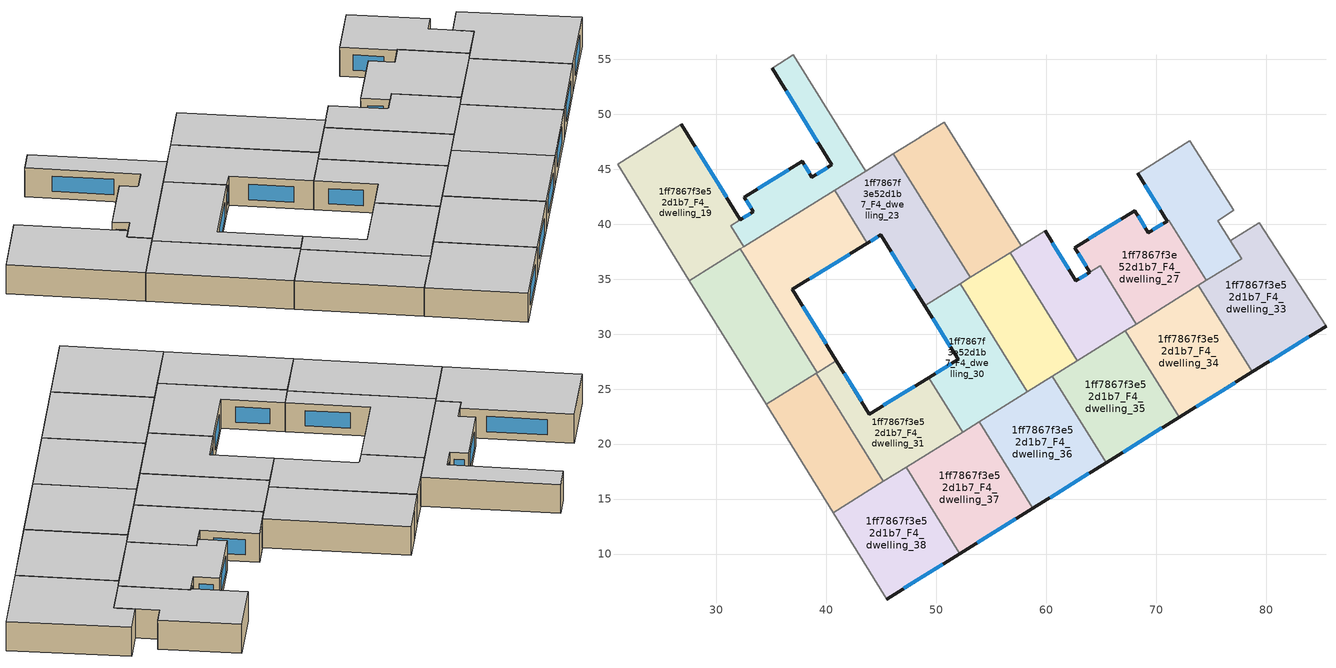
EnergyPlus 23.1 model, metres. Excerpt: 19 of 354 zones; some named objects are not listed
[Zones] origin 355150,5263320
1ff7867f3e52d1b7_F4_dwelling_18
 floor to 1ff7867f3e52d1b7_F3_dwelling_18 (EU_floor_Construction): 37.01,55.39 43.58,44.83 32.52,37.95 31.33,39.87 33.36,41.12 32.53,42.47 37.81,45.72 38.69,44.28 40.52,45.4 35.08,54.19 z12
 wall outside (EU_wall_Construction): 35.08,54.19 40.52,45.4 38.69,44.28 37.81,45.72 32.53,42.47 33.36,41.12 32.2,40.41 z12:15
 wall to 1ff7867f3e52d1b7_F4_dwelling_17 (EU_wall_Construction): 43.58,44.83 37.01,55.39 z12:15
 wall to 1ff7867f3e52d1b7_F4_dwelling_19 (EU_wall_Construction): 32.2,40.41 31.33,39.87 32.52,37.95 z12:15
 wall to 1ff7867f3e52d1b7_F4_dwelling_24 (EU_wall_Construction): 32.52,37.95 40.75,43.07 z12:15
 wall to 1ff7867f3e52d1b7_F4_dwelling_11 (EU_wall_Construction): 37.01,55.39 35.08,54.19 z12:15
 wall to 1ff7867f3e52d1b7_F4_dwelling_23 (EU_wall_Construction): 40.75,43.07 43.58,44.83 z12:15
 window (EU_Window_Construction): 33.09,40.95 32.47,40.58 / 32.72,42.15 33.17,41.44 / 36.57,44.95 33.77,43.23 / 38.48,44.62 38.02,45.38 / 40.09,45.14 39.12,44.55 / 36.36,52.13 39.24,47.47 z12.7:14.3
 ceiling to 1ff7867f3e52d1b7_F5_dwelling_18 (EU_floor_Construction): 43.58,44.83 37.01,55.39 35.08,54.19 40.52,45.4 38.69,44.28 37.81,45.72 32.53,42.47 33.36,41.12 31.33,39.87 32.52,37.95 z15
1ff7867f3e52d1b7_F4_dwelling_19
 floor to 1ff7867f3e52d1b7_F3_dwelling_19 (EU_floor_Construction): 26.84,49.06 32.2,40.41 31.33,39.87 32.52,37.95 27.57,34.87 21.02,45.44 z12
 wall outside (EU_wall_Construction): 32.2,40.41 26.84,49.06 z12:15
 wall to 1ff7867f3e52d1b7_F4_dwelling_13 (EU_wall_Construction): 26.84,49.06 21.02,45.44 z12:15
 wall adiabatic (EU_wall_Construction): 21.02,45.44 27.57,34.87 z12:15
 wall to 1ff7867f3e52d1b7_F4_dwelling_25 (EU_wall_Construction): 27.57,34.87 32.2,37.75 z12:15
 wall to 1ff7867f3e52d1b7_F4_dwelling_24 (EU_wall_Construction): 32.2,37.75 32.52,37.95 z12:15
 window (EU_Window_Construction): 30.94,42.44 28.1,47.03 z12.7:14.3
 ceiling to 1ff7867f3e52d1b7_F5_dwelling_19 (EU_floor_Construction): 32.52,37.95 31.33,39.87 32.2,40.41 26.84,49.06 21.02,45.44 27.57,34.87 z15
1ff7867f3e52d1b7_F4_dwelling_22
 floor to 1ff7867f3e52d1b7_F3_dwelling_22 (EU_floor_Construction): 50.74,49.28 57.73,38.04 53.09,35.15 46.09,46.39 z12
 wall to 1ff7867f3e52d1b7_F4_dwelling_23 (EU_wall_Construction): 46.09,46.39 53.09,35.15 z12:15
 wall to 1ff7867f3e52d1b7_F4_dwelling_21 (EU_wall_Construction): 57.73,38.04 50.74,49.28 z12:15
 wall to 1ff7867f3e52d1b7_F4_dwelling_16 (EU_wall_Construction): 50.74,49.28 48.52,47.91 z12:15
 wall to 1ff7867f3e52d1b7_F4_dwelling_29 (EU_wall_Construction): 53.09,35.15 56.72,37.41 z12:15
 wall to 1ff7867f3e52d1b7_F4_dwelling_17 (EU_wall_Construction): 48.52,47.9 46.09,46.39 z12:15
 wall to 1ff7867f3e52d1b7_F4_dwelling_28 (EU_wall_Construction): 56.72,37.41 57.73,38.04 z12:15
 ceiling to 1ff7867f3e52d1b7_F5_dwelling_22 (EU_floor_Construction): 57.73,38.04 50.74,49.28 46.09,46.39 53.09,35.15 z15
1ff7867f3e52d1b7_F4_dwelling_23
 floor to 1ff7867f3e52d1b7_F3_dwelling_23 (EU_floor_Construction): 46.09,46.39 53.09,35.15 48.96,32.58 44.97,39.02 43.74,38.26 40.75,43.07 z12
 wall outside (EU_wall_Construction): 43.74,38.26 44.97,39.02 48.96,32.58 z12:15
 wall to 1ff7867f3e52d1b7_F4_dwelling_24 (EU_wall_Construction): 40.75,43.07 43.74,38.26 z12:15
 wall to 1ff7867f3e52d1b7_F4_dwelling_17 (EU_wall_Construction): 46.09,46.39 43.58,44.83 z12:15
 wall to 1ff7867f3e52d1b7_F4_dwelling_30 (EU_wall_Construction): 48.96,32.58 52.17,34.58 z12:15
 wall to 1ff7867f3e52d1b7_F4_dwelling_29 (EU_wall_Construction): 52.17,34.58 53.09,35.15 z12:15
 window (EU_Window_Construction): 45.91,37.51 48.02,34.09 / 44.03,38.44 44.68,38.84 z12.7:14.3
 ceiling to 1ff7867f3e52d1b7_F5_dwelling_23 (EU_floor_Construction): 53.09,35.15 46.09,46.39 40.75,43.07 43.74,38.26 44.97,39.02 48.96,32.58 z15
1ff7867f3e52d1b7_F4_dwelling_24
 floor to 1ff7867f3e52d1b7_F3_dwelling_24 (EU_floor_Construction): 40.75,43.07 43.74,38.26 36.92,34.06 40.93,27.59 39.19,26.51 32.2,37.75 z12
 wall outside (EU_wall_Construction): 40.93,27.59 36.92,34.06 43.74,38.26 z12:15
 wall to 1ff7867f3e52d1b7_F4_dwelling_25 (EU_wall_Construction): 32.2,37.75 39.19,26.51 40.93,27.59 z12:15
 window (EU_Window_Construction): 39.98,29.11 37.86,32.54 / 38.52,35.05 42.14,37.28 z12.7:14.3
 ceiling to 1ff7867f3e52d1b7_F5_dwelling_24 (EU_floor_Construction): 40.93,27.59 36.92,34.06 43.74,38.26 40.75,43.07 32.2,37.75 39.19,26.51 z15
1ff7867f3e52d1b7_F4_dwelling_25
 floor to 1ff7867f3e52d1b7_F3_dwelling_25 (EU_floor_Construction): 32.2,37.75 39.19,26.51 40.93,27.59 34.54,23.61 27.57,34.87 z12
 wall adiabatic (EU_wall_Construction): 27.57,34.87 34.54,23.61 z12:15
 wall to 1ff7867f3e52d1b7_F4_dwelling_32 (EU_wall_Construction): 34.54,23.61 39.08,26.44 z12:15
 wall to 1ff7867f3e52d1b7_F4_dwelling_31 (EU_wall_Construction): 39.08,26.44 39.19,26.51 40.93,27.59 z12:15
 ceiling to 1ff7867f3e52d1b7_F5_dwelling_25 (EU_floor_Construction): 39.19,26.51 32.2,37.75 27.57,34.87 34.54,23.61 40.93,27.59 z15
1ff7867f3e52d1b7_F4_dwelling_26
 floor to 1ff7867f3e52d1b7_F3_dwelling_26 (EU_floor_Construction): 73.05,47.56 77.07,41.25 75.58,40.32 77.77,36.87 74.57,34.88 71.16,40.36 69.3,39.22 71.01,40.27 68.31,44.62 z12
 wall outside (EU_wall_Construction): 68.31,44.62 71.01,40.27 69.3,39.22 z12:15
 wall adiabatic (EU_wall_Construction): 77.77,36.87 75.58,40.32 77.07,41.25 73.05,47.56 z12:15
 wall to 1ff7867f3e52d1b7_F4_dwelling_27 (EU_wall_Construction): 69.3,39.22 71.16,40.36 74.57,34.88 z12:15
 wall to 1ff7867f3e52d1b7_F4_dwelling_20 (EU_wall_Construction): 73.05,47.56 68.35,44.64 68.31,44.62 z12:15
 wall to 1ff7867f3e52d1b7_F4_dwelling_33 (EU_wall_Construction): 74.57,34.88 77.77,36.87 z12:15
 window (EU_Window_Construction): 70.6,40.02 69.7,39.47 / 68.95,43.59 70.37,41.29 z12.7:14.3
 ceiling to 1ff7867f3e52d1b7_F5_dwelling_26 (EU_floor_Construction): 77.77,36.87 75.58,40.32 77.07,41.25 73.05,47.56 68.31,44.62 71.01,40.27 69.3,39.22 71.16,40.36 74.57,34.88 z15
1ff7867f3e52d1b7_F4_dwelling_27
 floor to 1ff7867f3e52d1b7_F3_dwelling_27 (EU_floor_Construction): 71.16,40.36 74.57,34.88 68.19,30.91 64.91,36.2 63.98,35.63 62.6,37.86 68.06,41.22 69.3,39.22 z12
 wall outside (EU_wall_Construction): 69.3,39.22 68.06,41.22 62.6,37.86 63.98,35.63 z12:15
 wall to 1ff7867f3e52d1b7_F4_dwelling_28 (EU_wall_Construction): 63.98,35.63 64.91,36.2 68.19,30.91 z12:15
 wall to 1ff7867f3e52d1b7_F4_dwelling_34 (EU_wall_Construction): 68.19,30.91 73.84,34.43 z12:15
 wall to 1ff7867f3e52d1b7_F4_dwelling_33 (EU_wall_Construction): 73.84,34.43 74.57,34.88 z12:15
 window (EU_Window_Construction): 62.92,37.34 63.66,36.15 / 66.78,40.43 63.88,38.65 / 69.01,39.69 68.35,40.75 z12.7:14.3
 ceiling to 1ff7867f3e52d1b7_F5_dwelling_27 (EU_floor_Construction): 74.57,34.88 71.16,40.36 69.3,39.22 68.06,41.22 62.6,37.86 63.98,35.63 64.91,36.2 68.19,30.91 z15
1ff7867f3e52d1b7_F4_dwelling_28
 floor to 1ff7867f3e52d1b7_F3_dwelling_28 (EU_floor_Construction): 64.91,36.2 68.19,30.91 62.83,27.58 56.72,37.41 59.89,39.38 62.7,34.84 z12
 wall outside (EU_wall_Construction): 63.98,35.62 62.7,34.84 59.89,39.38 z12:15
 wall to 1ff7867f3e52d1b7_F4_dwelling_29 (EU_wall_Construction): 56.72,37.41 62.83,27.58 z12:15
 wall to 1ff7867f3e52d1b7_F4_dwelling_21 (EU_wall_Construction): 59.89,39.38 57.73,38.04 z12:15
 wall to 1ff7867f3e52d1b7_F4_dwelling_35 (EU_wall_Construction): 62.83,27.58 67.2,30.29 z12:15
 wall to 1ff7867f3e52d1b7_F4_dwelling_34 (EU_wall_Construction): 67.2,30.29 68.19,30.91 z12:15
 window (EU_Window_Construction): 62.04,35.9 60.55,38.31 / 63.68,35.44 63,35.02 z12.7:14.3
 ceiling to 1ff7867f3e52d1b7_F5_dwelling_28 (EU_floor_Construction): 68.19,30.91 64.91,36.2 62.7,34.84 59.89,39.38 56.72,37.41 62.83,27.58 z15
1ff7867f3e52d1b7_F4_dwelling_29
 floor to 1ff7867f3e52d1b7_F3_dwelling_29 (EU_floor_Construction): 56.72,37.41 62.83,27.58 58.28,24.75 52.17,34.58 z12
 wall to 1ff7867f3e52d1b7_F4_dwelling_30 (EU_wall_Construction): 52.17,34.58 58.28,24.75 z12:15
 wall to 1ff7867f3e52d1b7_F4_dwelling_36 (EU_wall_Construction): 58.28,24.75 60.55,26.16 z12:15
 wall to 1ff7867f3e52d1b7_F4_dwelling_35 (EU_wall_Construction): 60.55,26.16 62.83,27.58 z12:15
 ceiling to 1ff7867f3e52d1b7_F5_dwelling_29 (EU_floor_Construction): 62.83,27.58 56.72,37.41 52.17,34.58 58.28,24.75 z15
1ff7867f3e52d1b7_F4_dwelling_30
 floor to 1ff7867f3e52d1b7_F3_dwelling_30 (EU_floor_Construction): 52.17,34.58 58.28,24.75 52.4,21.09 49.32,26.05 51.99,27.7 48.96,32.58 z12
 wall outside (EU_wall_Construction): 48.96,32.58 51.99,27.7 49.32,26.05 z12:15
 wall to 1ff7867f3e52d1b7_F4_dwelling_31 (EU_wall_Construction): 49.32,26.05 52.4,21.09 z12:15
 wall to 1ff7867f3e52d1b7_F4_dwelling_37 (EU_wall_Construction): 52.4,21.09 53.91,22.03 z12:15
 wall to 1ff7867f3e52d1b7_F4_dwelling_36 (EU_wall_Construction): 53.91,22.03 58.28,24.75 z12:15
 window (EU_Window_Construction): 49.67,31.43 51.28,28.84 / 51.36,27.31 49.95,26.44 z12.7:14.3
 ceiling to 1ff7867f3e52d1b7_F5_dwelling_30 (EU_floor_Construction): 58.28,24.75 52.17,34.58 48.96,32.58 51.99,27.7 49.32,26.05 52.4,21.09 z15
1ff7867f3e52d1b7_F4_dwelling_31
 floor to 1ff7867f3e52d1b7_F3_dwelling_31 (EU_floor_Construction): 49.32,26.05 52.4,21.09 45.19,16.61 39.08,26.44 40.93,27.59 43.93,22.74 z12
 wall outside (EU_wall_Construction): 49.32,26.05 43.93,22.74 40.93,27.59 z12:15
 wall to 1ff7867f3e52d1b7_F4_dwelling_32 (EU_wall_Construction): 39.08,26.44 45.19,16.61 z12:15
 wall to 1ff7867f3e52d1b7_F4_dwelling_38 (EU_wall_Construction): 45.19,16.61 47.27,17.9 z12:15
 wall to 1ff7867f3e52d1b7_F4_dwelling_37 (EU_wall_Construction): 47.27,17.9 52.4,21.1 z12:15
 window (EU_Window_Construction): 43.22,23.87 41.63,26.45 / 48.05,25.27 45.19,23.51 z12.7:14.3
 ceiling to 1ff7867f3e52d1b7_F5_dwelling_31 (EU_floor_Construction): 52.4,21.09 49.32,26.05 43.93,22.74 40.93,27.59 39.08,26.44 45.19,16.61 z15
1ff7867f3e52d1b7_F4_dwelling_32
 floor to 1ff7867f3e52d1b7_F3_dwelling_32 (EU_floor_Construction): 39.08,26.44 45.19,16.61 40.63,13.77 34.54,23.61 z12
 wall adiabatic (EU_wall_Construction): 34.54,23.61 40.63,13.77 z12:15
 wall to 1ff7867f3e52d1b7_F4_dwelling_38 (EU_wall_Construction): 40.63,13.77 45.19,16.61 z12:15
 ceiling to 1ff7867f3e52d1b7_F5_dwelling_32 (EU_floor_Construction): 45.19,16.61 39.08,26.44 34.54,23.61 40.63,13.77 z15
1ff7867f3e52d1b7_F4_dwelling_33
 floor to 1ff7867f3e52d1b7_F3_dwelling_33 (EU_floor_Construction): 79.37,40.14 85.44,30.74 78.73,26.57 73.84,34.42 77.77,36.87 76.75,38.48 z12
 wall outside (EU_wall_Construction): 78.73,26.57 85.44,30.74 z12:15
 wall adiabatic (EU_wall_Construction): 85.44,30.74 79.37,40.14 76.75,38.48 77.77,36.87 z12:15
 wall to 1ff7867f3e52d1b7_F4_dwelling_34 (EU_wall_Construction): 73.84,34.42 78.73,26.57 z12:15
 window (EU_Window_Construction): 80.3,27.54 83.86,29.76 z12.7:14.3
 ceiling to 1ff7867f3e52d1b7_F5_dwelling_33 (EU_floor_Construction): 85.44,30.74 79.37,40.14 76.75,38.48 77.77,36.87 73.84,34.42 78.73,26.57 z15
1ff7867f3e52d1b7_F4_dwelling_34
 floor to 1ff7867f3e52d1b7_F3_dwelling_34 (EU_floor_Construction): 73.84,34.42 78.73,26.57 72.09,22.43 67.2,30.29 z12
 wall outside (EU_wall_Construction): 72.09,22.43 78.73,26.57 z12:15
 wall to 1ff7867f3e52d1b7_F4_dwelling_35 (EU_wall_Construction): 67.2,30.29 72.09,22.43 z12:15
 window (EU_Window_Construction): 73.65,23.4 77.17,25.59 z12.7:14.3
 ceiling to 1ff7867f3e52d1b7_F5_dwelling_34 (EU_floor_Construction): 78.73,26.57 73.84,34.42 67.2,30.29 72.09,22.43 z15
1ff7867f3e52d1b7_F4_dwelling_35
 floor to 1ff7867f3e52d1b7_F3_dwelling_35 (EU_floor_Construction): 67.2,30.29 72.09,22.43 65.44,18.3 60.55,26.16 z12
 wall outside (EU_wall_Construction): 65.44,18.3 72.09,22.43 z12:15
 wall to 1ff7867f3e52d1b7_F4_dwelling_36 (EU_wall_Construction): 60.55,26.16 65.44,18.3 z12:15
 window (EU_Window_Construction): 67,19.27 70.53,21.46 z12.7:14.3
 ceiling to 1ff7867f3e52d1b7_F5_dwelling_35 (EU_floor_Construction): 72.09,22.43 67.2,30.29 60.55,26.16 65.44,18.3 z15
1ff7867f3e52d1b7_F4_dwelling_36
 floor to 1ff7867f3e52d1b7_F3_dwelling_36 (EU_floor_Construction): 60.55,26.16 65.44,18.3 58.8,14.17 53.91,22.03 z12
 wall outside (EU_wall_Construction): 58.8,14.17 65.44,18.3 z12:15
 wall to 1ff7867f3e52d1b7_F4_dwelling_37 (EU_wall_Construction): 53.91,22.03 58.8,14.17 z12:15
 window (EU_Window_Construction): 60.36,15.14 63.88,17.33 z12.7:14.3
 ceiling to 1ff7867f3e52d1b7_F5_dwelling_36 (EU_floor_Construction): 65.44,18.3 60.55,26.16 53.91,22.03 58.8,14.17 z15
1ff7867f3e52d1b7_F4_dwelling_37
 floor to 1ff7867f3e52d1b7_F3_dwelling_37 (EU_floor_Construction): 53.91,22.03 58.8,14.17 52.15,10.04 47.27,17.9 z12
 wall outside (EU_wall_Construction): 52.15,10.04 58.8,14.17 z12:15
 wall to 1ff7867f3e52d1b7_F4_dwelling_38 (EU_wall_Construction): 47.27,17.9 52.15,10.04 z12:15
 window (EU_Window_Construction): 53.71,11.01 57.24,13.2 z12.7:14.3
 ceiling to 1ff7867f3e52d1b7_F5_dwelling_37 (EU_floor_Construction): 58.8,14.17 53.91,22.03 47.27,17.9 52.15,10.04 z15
1ff7867f3e52d1b7_F4_dwelling_38
 floor to 1ff7867f3e52d1b7_F3_dwelling_38 (EU_floor_Construction): 47.27,17.9 52.15,10.04 45.5,5.91 40.63,13.77 z12
 wall outside (EU_wall_Construction): 45.5,5.91 52.15,10.04 z12:15
 wall adiabatic (EU_wall_Construction): 40.63,13.77 45.5,5.91 z12:15
 window (EU_Window_Construction): 47.06,6.88 50.59,9.07 z12.7:14.3
 ceiling to 1ff7867f3e52d1b7_F5_dwelling_38 (EU_floor_Construction): 52.15,10.04 47.27,17.9 40.63,13.77 45.5,5.91 z15
[Building]
EU S2 Campaign: North Axis=0; Terrain=City; Solar Distribution=FullExterior
[Site:Location]
Budapest.Ferenc.Liszt.Intl.AP: Latitude=47.437; Longitude=19.256; Time Zone=1; Elevation=185
[SizingPeriod:WeatherFileDays]
AnnualSizingPeriod: Begin Month=1; Begin Day of Month=1; End Month=12; End Day of Month=31; Day of Week for Start Day=Monday; Use Weather File Daylight Saving Period=No; Use Weather File Rain and Snow Indicators=No
[MATERIAL]
EU_InternalMass_Material: Roughness=MediumRough; Thickness=0.1; Conductivity=1; Density=1800; Specific Heat=900; Thermal Absorptance=0.9; Solar Absorptance=0.7; Visible Absorptance=0.7
[MATERIAL:NOMASS] Roughness=MediumRough; Thermal Absorptance=0.9; Solar Absorptance=0.7; Visible Absorptance=0.7
Name | Thermal Resistance
EU_wall_NoMass | 0.832559
EU_floor_NoMass | 0.872794
[WINDOWMATERIAL:SIMPLEGLAZINGSYSTEM]
EU_Window_SimpleGlazing: UFactor=2.79869; Solar Heat Gain Coefficient=0.75; Visible Transmittance=0.75
[CONSTRUCTION]
EU_wall_Construction: EU_wall_NoMass
EU_floor_Construction: EU_floor_NoMass
EU_Window_Construction: EU_Window_SimpleGlazing
EU_InternalMass_Construction: EU_InternalMass_Material
[ZONE] Type=1; Multiplier=1; Ceiling Height=autocalculate; Floor Area=autocalculate; Part of Total Floor Area=Yes
Name | Volume
1ff7867f3e52d1b7_F4_dwelling_18 | 185.84
1ff7867f3e52d1b7_F4_dwelling_19 | 248.651
1ff7867f3e52d1b7_F4_dwelling_22; 1ff7867f3e52d1b7_F4_dwelling_35 | 217.225
1ff7867f3e52d1b7_F4_dwelling_23 | 217.252
1ff7867f3e52d1b7_F4_dwelling_24 | 217.249
1ff7867f3e52d1b7_F4_dwelling_25 | 217.258
1ff7867f3e52d1b7_F4_dwelling_26 | 170.992
1ff7867f3e52d1b7_F4_dwelling_27 | 192.024
1ff7867f3e52d1b7_F4_dwelling_28 | 177.654
1ff7867f3e52d1b7_F4_dwelling_29 | 186.219
1ff7867f3e52d1b7_F4_dwelling_30 | 186.216
1ff7867f3e52d1b7_F4_dwelling_31 | 186.198
1ff7867f3e52d1b7_F4_dwelling_32 | 186.237
1ff7867f3e52d1b7_F4_dwelling_33 | 235.181
1ff7867f3e52d1b7_F4_dwelling_34; 1ff7867f3e52d1b7_F4_dwelling_37 | 217.23
1ff7867f3e52d1b7_F4_dwelling_36 | 217.248
1ff7867f3e52d1b7_F4_dwelling_38 | 217.24
[INTERNALMASS] Construction=EU_InternalMass_Construction
Name | Zone or ZoneList | Surface Area
1ff7867f3e52d1b7_F4_dwelling_18_EU_InternalMass | 1ff7867f3e52d1b7_F4_dwelling_18 | 61.9452
1ff7867f3e52d1b7_F4_dwelling_19_EU_InternalMass | 1ff7867f3e52d1b7_F4_dwelling_19 | 82.8876
1ff7867f3e52d1b7_F4_dwelling_22_EU_InternalMass | 1ff7867f3e52d1b7_F4_dwelling_22 | 72.4081
1ff7867f3e52d1b7_F4_dwelling_23_EU_InternalMass | 1ff7867f3e52d1b7_F4_dwelling_23 | 72.4172
1ff7867f3e52d1b7_F4_dwelling_24_EU_InternalMass | 1ff7867f3e52d1b7_F4_dwelling_24 | 72.4165
1ff7867f3e52d1b7_F4_dwelling_25_EU_InternalMass | 1ff7867f3e52d1b7_F4_dwelling_25 | 72.4199
1ff7867f3e52d1b7_F4_dwelling_26_EU_InternalMass | 1ff7867f3e52d1b7_F4_dwelling_26 | 57.0132
1ff7867f3e52d1b7_F4_dwelling_27_EU_InternalMass | 1ff7867f3e52d1b7_F4_dwelling_27 | 64.0067
1ff7867f3e52d1b7_F4_dwelling_28_EU_InternalMass | 1ff7867f3e52d1b7_F4_dwelling_28 | 59.2187
1ff7867f3e52d1b7_F4_dwelling_29_EU_InternalMass | 1ff7867f3e52d1b7_F4_dwelling_29 | 62.0729
1ff7867f3e52d1b7_F4_dwelling_30_EU_InternalMass | 1ff7867f3e52d1b7_F4_dwelling_30 | 62.0721
1ff7867f3e52d1b7_F4_dwelling_31_EU_InternalMass | 1ff7867f3e52d1b7_F4_dwelling_31 | 62.0659
1ff7867f3e52d1b7_F4_dwelling_32_EU_InternalMass | 1ff7867f3e52d1b7_F4_dwelling_32 | 62.079
1ff7867f3e52d1b7_F4_dwelling_33_EU_InternalMass | 1ff7867f3e52d1b7_F4_dwelling_33 | 78.3931
1ff7867f3e52d1b7_F4_dwelling_34_EU_InternalMass | 1ff7867f3e52d1b7_F4_dwelling_34 | 72.41
1ff7867f3e52d1b7_F4_dwelling_35_EU_InternalMass | 1ff7867f3e52d1b7_F4_dwelling_35 | 72.4082
1ff7867f3e52d1b7_F4_dwelling_36_EU_InternalMass | 1ff7867f3e52d1b7_F4_dwelling_36 | 72.416
1ff7867f3e52d1b7_F4_dwelling_37_EU_InternalMass | 1ff7867f3e52d1b7_F4_dwelling_37 | 72.41
1ff7867f3e52d1b7_F4_dwelling_38_EU_InternalMass | 1ff7867f3e52d1b7_F4_dwelling_38 | 72.4135
[OTHEREQUIPMENT] Fuel Type=Electricity; Design Level Calculation Method=Watts/Area; Power per Zone Floor Area=1; Fraction Latent=0; Fraction Radiant=0; Fraction Lost=0; Carbon Dioxide Generation Rate=0; EndUse Subcategory=EU_Step8_InternalGains
Name | Zone or ZoneList or Space or SpaceList | Schedule
EU_Step8_InternalGain_1ff7867f3e52d1b7_F4_dwelling_18_f000 | 1ff7867f3e52d1b7_F4_dwelling_18 | EU_Step8_GainSchedule_1ff7867f3e52d1b7_F4_dwelling_18_f000
EU_Step8_InternalGain_1ff7867f3e52d1b7_F4_dwelling_19_f000 | 1ff7867f3e52d1b7_F4_dwelling_19 | EU_Step8_GainSchedule_1ff7867f3e52d1b7_F4_dwelling_19_f000
EU_Step8_InternalGain_1ff7867f3e52d1b7_F4_dwelling_22_f000 | 1ff7867f3e52d1b7_F4_dwelling_22 | EU_Step8_GainSchedule_1ff7867f3e52d1b7_F4_dwelling_22_f000
EU_Step8_InternalGain_1ff7867f3e52d1b7_F4_dwelling_23_f000 | 1ff7867f3e52d1b7_F4_dwelling_23 | EU_Step8_GainSchedule_1ff7867f3e52d1b7_F4_dwelling_23_f000
EU_Step8_InternalGain_1ff7867f3e52d1b7_F4_dwelling_24_f000 | 1ff7867f3e52d1b7_F4_dwelling_24 | EU_Step8_GainSchedule_1ff7867f3e52d1b7_F4_dwelling_24_f000
EU_Step8_InternalGain_1ff7867f3e52d1b7_F4_dwelling_25_f000 | 1ff7867f3e52d1b7_F4_dwelling_25 | EU_Step8_GainSchedule_1ff7867f3e52d1b7_F4_dwelling_25_f000
EU_Step8_InternalGain_1ff7867f3e52d1b7_F4_dwelling_26_f000 | 1ff7867f3e52d1b7_F4_dwelling_26 | EU_Step8_GainSchedule_1ff7867f3e52d1b7_F4_dwelling_26_f000
EU_Step8_InternalGain_1ff7867f3e52d1b7_F4_dwelling_27_f000 | 1ff7867f3e52d1b7_F4_dwelling_27 | EU_Step8_GainSchedule_1ff7867f3e52d1b7_F4_dwelling_27_f000
EU_Step8_InternalGain_1ff7867f3e52d1b7_F4_dwelling_28_f000 | 1ff7867f3e52d1b7_F4_dwelling_28 | EU_Step8_GainSchedule_1ff7867f3e52d1b7_F4_dwelling_28_f000
EU_Step8_InternalGain_1ff7867f3e52d1b7_F4_dwelling_29_f000 | 1ff7867f3e52d1b7_F4_dwelling_29 | EU_Step8_GainSchedule_1ff7867f3e52d1b7_F4_dwelling_29_f000
EU_Step8_InternalGain_1ff7867f3e52d1b7_F4_dwelling_30_f000 | 1ff7867f3e52d1b7_F4_dwelling_30 | EU_Step8_GainSchedule_1ff7867f3e52d1b7_F4_dwelling_30_f000
EU_Step8_InternalGain_1ff7867f3e52d1b7_F4_dwelling_31_f000 | 1ff7867f3e52d1b7_F4_dwelling_31 | EU_Step8_GainSchedule_1ff7867f3e52d1b7_F4_dwelling_31_f000
EU_Step8_InternalGain_1ff7867f3e52d1b7_F4_dwelling_32_f000 | 1ff7867f3e52d1b7_F4_dwelling_32 | EU_Step8_GainSchedule_1ff7867f3e52d1b7_F4_dwelling_32_f000
EU_Step8_InternalGain_1ff7867f3e52d1b7_F4_dwelling_33_f000 | 1ff7867f3e52d1b7_F4_dwelling_33 | EU_Step8_GainSchedule_1ff7867f3e52d1b7_F4_dwelling_33_f000
EU_Step8_InternalGain_1ff7867f3e52d1b7_F4_dwelling_34_f000 | 1ff7867f3e52d1b7_F4_dwelling_34 | EU_Step8_GainSchedule_1ff7867f3e52d1b7_F4_dwelling_34_f000
EU_Step8_InternalGain_1ff7867f3e52d1b7_F4_dwelling_35_f000 | 1ff7867f3e52d1b7_F4_dwelling_35 | EU_Step8_GainSchedule_1ff7867f3e52d1b7_F4_dwelling_35_f000
EU_Step8_InternalGain_1ff7867f3e52d1b7_F4_dwelling_36_f000 | 1ff7867f3e52d1b7_F4_dwelling_36 | EU_Step8_GainSchedule_1ff7867f3e52d1b7_F4_dwelling_36_f000
EU_Step8_InternalGain_1ff7867f3e52d1b7_F4_dwelling_37_f000 | 1ff7867f3e52d1b7_F4_dwelling_37 | EU_Step8_GainSchedule_1ff7867f3e52d1b7_F4_dwelling_37_f000
EU_Step8_InternalGain_1ff7867f3e52d1b7_F4_dwelling_38_f000 | 1ff7867f3e52d1b7_F4_dwelling_38 | EU_Step8_GainSchedule_1ff7867f3e52d1b7_F4_dwelling_38_f000
[ZONEVENTILATION:DESIGNFLOWRATE] Schedule=EU_AlwaysOn; Design Flow Rate Calculation Method=AirChanges/Hour; Air Changes per Hour=0.475469; Ventilation Type=Natural; Fan Pressure Rise=0; Fan Total Efficiency=1; Constant Term Coefficient=1; Temperature Term Coefficient=0; Velocity Term Coefficient=0; Velocity Squared Term Coefficient=0; Minimum Indoor Temperature=-100; Maximum Indoor Temperature=100; Delta Temperature=-100; Minimum Outdoor Temperature=-100; Maximum Outdoor Temperature=100; Maximum Wind Speed=40
Name | Zone or ZoneList or Space or SpaceList
EU_ConstantAir_1ff7867f3e52d1b7_F4_dwelling_18 | 1ff7867f3e52d1b7_F4_dwelling_18
EU_ConstantAir_1ff7867f3e52d1b7_F4_dwelling_19 | 1ff7867f3e52d1b7_F4_dwelling_19
EU_ConstantAir_1ff7867f3e52d1b7_F4_dwelling_22 | 1ff7867f3e52d1b7_F4_dwelling_22
EU_ConstantAir_1ff7867f3e52d1b7_F4_dwelling_23 | 1ff7867f3e52d1b7_F4_dwelling_23
EU_ConstantAir_1ff7867f3e52d1b7_F4_dwelling_24 | 1ff7867f3e52d1b7_F4_dwelling_24
EU_ConstantAir_1ff7867f3e52d1b7_F4_dwelling_25 | 1ff7867f3e52d1b7_F4_dwelling_25
EU_ConstantAir_1ff7867f3e52d1b7_F4_dwelling_26 | 1ff7867f3e52d1b7_F4_dwelling_26
EU_ConstantAir_1ff7867f3e52d1b7_F4_dwelling_27 | 1ff7867f3e52d1b7_F4_dwelling_27
EU_ConstantAir_1ff7867f3e52d1b7_F4_dwelling_28 | 1ff7867f3e52d1b7_F4_dwelling_28
EU_ConstantAir_1ff7867f3e52d1b7_F4_dwelling_29 | 1ff7867f3e52d1b7_F4_dwelling_29
EU_ConstantAir_1ff7867f3e52d1b7_F4_dwelling_30 | 1ff7867f3e52d1b7_F4_dwelling_30
EU_ConstantAir_1ff7867f3e52d1b7_F4_dwelling_31 | 1ff7867f3e52d1b7_F4_dwelling_31
EU_ConstantAir_1ff7867f3e52d1b7_F4_dwelling_32 | 1ff7867f3e52d1b7_F4_dwelling_32
EU_ConstantAir_1ff7867f3e52d1b7_F4_dwelling_33 | 1ff7867f3e52d1b7_F4_dwelling_33
EU_ConstantAir_1ff7867f3e52d1b7_F4_dwelling_34 | 1ff7867f3e52d1b7_F4_dwelling_34
EU_ConstantAir_1ff7867f3e52d1b7_F4_dwelling_35 | 1ff7867f3e52d1b7_F4_dwelling_35
EU_ConstantAir_1ff7867f3e52d1b7_F4_dwelling_36 | 1ff7867f3e52d1b7_F4_dwelling_36
EU_ConstantAir_1ff7867f3e52d1b7_F4_dwelling_37 | 1ff7867f3e52d1b7_F4_dwelling_37
EU_ConstantAir_1ff7867f3e52d1b7_F4_dwelling_38 | 1ff7867f3e52d1b7_F4_dwelling_38
[HVACTEMPLATE:ZONE:IDEALLOADSAIRSYSTEM] System Availability Schedule=EU_AlwaysOn; Maximum Heating Supply Air Temperature=50; Minimum Cooling Supply Air Temperature=13; Maximum Heating Supply Air Humidity Ratio=0.0156; Minimum Cooling Supply Air Humidity Ratio=0.0077; Heating Limit=NoLimit; Cooling Limit=NoLimit; Heating Availability Schedule=EU_AlwaysOn; Cooling Availability Schedule=EU_CoolingOff; Dehumidification Control Type=ConstantSensibleHeatRatio; Cooling Sensible Heat Ratio=0.7; Dehumidification Setpoint=60; Humidification Control Type=None; Humidification Setpoint=30; Outdoor Air Method=None; Outdoor Air Flow Rate per Person=0.00944; Outdoor Air Flow Rate per Zone Floor Area=0; Outdoor Air Flow Rate per Zone=0; Demand Controlled Ventilation Type=None; Outdoor Air Economizer Type=NoEconomizer; Heat Recovery Type=None; Sensible Heat Recovery Effectiveness=0.7; Latent Heat Recovery Effectiveness=0.65
Name | Template Thermostat
1ff7867f3e52d1b7_F4_dwelling_18 | EU_HeatOnly_1ff7867f3e52d1b7_F4_dwelling_18
1ff7867f3e52d1b7_F4_dwelling_19 | EU_HeatOnly_1ff7867f3e52d1b7_F4_dwelling_19
1ff7867f3e52d1b7_F4_dwelling_22 | EU_HeatOnly_1ff7867f3e52d1b7_F4_dwelling_22
1ff7867f3e52d1b7_F4_dwelling_23 | EU_HeatOnly_1ff7867f3e52d1b7_F4_dwelling_23
1ff7867f3e52d1b7_F4_dwelling_24 | EU_HeatOnly_1ff7867f3e52d1b7_F4_dwelling_24
1ff7867f3e52d1b7_F4_dwelling_25 | EU_HeatOnly_1ff7867f3e52d1b7_F4_dwelling_25
1ff7867f3e52d1b7_F4_dwelling_26 | EU_HeatOnly_1ff7867f3e52d1b7_F4_dwelling_26
1ff7867f3e52d1b7_F4_dwelling_27 | EU_HeatOnly_1ff7867f3e52d1b7_F4_dwelling_27
1ff7867f3e52d1b7_F4_dwelling_28 | EU_HeatOnly_1ff7867f3e52d1b7_F4_dwelling_28
1ff7867f3e52d1b7_F4_dwelling_29 | EU_HeatOnly_1ff7867f3e52d1b7_F4_dwelling_29
1ff7867f3e52d1b7_F4_dwelling_30 | EU_HeatOnly_1ff7867f3e52d1b7_F4_dwelling_30
1ff7867f3e52d1b7_F4_dwelling_31 | EU_HeatOnly_1ff7867f3e52d1b7_F4_dwelling_31
1ff7867f3e52d1b7_F4_dwelling_32 | EU_HeatOnly_1ff7867f3e52d1b7_F4_dwelling_32
1ff7867f3e52d1b7_F4_dwelling_33 | EU_HeatOnly_1ff7867f3e52d1b7_F4_dwelling_33
1ff7867f3e52d1b7_F4_dwelling_34 | EU_HeatOnly_1ff7867f3e52d1b7_F4_dwelling_34
1ff7867f3e52d1b7_F4_dwelling_35 | EU_HeatOnly_1ff7867f3e52d1b7_F4_dwelling_35
1ff7867f3e52d1b7_F4_dwelling_36 | EU_HeatOnly_1ff7867f3e52d1b7_F4_dwelling_36
1ff7867f3e52d1b7_F4_dwelling_37 | EU_HeatOnly_1ff7867f3e52d1b7_F4_dwelling_37
1ff7867f3e52d1b7_F4_dwelling_38 | EU_HeatOnly_1ff7867f3e52d1b7_F4_dwelling_38
[SIZING:ZONE] Zone Cooling Design Supply Air Temperature Input Method=SupplyAirTemperature; Zone Cooling Design Supply Air Temperature=13; Zone Heating Design Supply Air Temperature Input Method=SupplyAirTemperature; Zone Heating Design Supply Air Temperature=50; Zone Cooling Design Supply Air Humidity Ratio=0.008; Zone Heating Design Supply Air Humidity Ratio=0.008; Cooling Design Air Flow Method=DesignDay; Cooling Design Air Flow Rate=0; Cooling Minimum Air Flow per Zone Floor Area=0.000762; Cooling Minimum Air Flow=0; Cooling Minimum Air Flow Fraction=0.2; Heating Design Air Flow Method=DesignDay; Heating Design Air Flow Rate=0; Heating Maximum Air Flow per Zone Floor Area=0.002032; Heating Maximum Air Flow=0.141576; Heating Maximum Air Flow Fraction=0.3; Account for Dedicated Outdoor Air System=No; Dedicated Outdoor Air System Control Strategy=NeutralSupplyAir; Dedicated Outdoor Air Low Setpoint Temperature for Design=autosize; Dedicated Outdoor Air High Setpoint Temperature for Design=autosize; Zone Load Sizing Method=Sensible Load Only No Latent Load; Zone Latent Cooling Design Supply Air Humidity Ratio Input Method=HumidityRatioDifference; Zone Cooling Design Supply Air Humidity Ratio Difference=0.005; Zone Latent Heating Design Supply Air Humidity Ratio Input Method=HumidityRatioDifference; Zone Humidification Design Supply Air Humidity Ratio Difference=0.005
1ff7867f3e52d1b7_F4_dwelling_18; 1ff7867f3e52d1b7_F4_dwelling_19; 1ff7867f3e52d1b7_F4_dwelling_22; 1ff7867f3e52d1b7_F4_dwelling_23; 1ff7867f3e52d1b7_F4_dwelling_24; 1ff7867f3e52d1b7_F4_dwelling_25; 1ff7867f3e52d1b7_F4_dwelling_26; 1ff7867f3e52d1b7_F4_dwelling_27; 1ff7867f3e52d1b7_F4_dwelling_28; 1ff7867f3e52d1b7_F4_dwelling_29; 1ff7867f3e52d1b7_F4_dwelling_30; 1ff7867f3e52d1b7_F4_dwelling_31; 1ff7867f3e52d1b7_F4_dwelling_32; 1ff7867f3e52d1b7_F4_dwelling_33; 1ff7867f3e52d1b7_F4_dwelling_34; 1ff7867f3e52d1b7_F4_dwelling_35; 1ff7867f3e52d1b7_F4_dwelling_36; 1ff7867f3e52d1b7_F4_dwelling_37; 1ff7867f3e52d1b7_F4_dwelling_38
[SCHEDULE:CONSTANT]
Name | Hourly Value
EU_AlwaysOn | 1
EU_CoolingOff | 0
[SCHEDULE:FILE] Column Number=1; Rows to Skip at Top=0; Number of Hours of Data=8760; Column Separator=Comma; Interpolate to Timestep=No; Minutes per Item=60; Adjust Schedule for Daylight Savings=Yes
Name | File
EU_Step8_GainSchedule_1ff7867f3e52d1b7_F4_dwelling_18_f000 | ../../schedules/1ff7867f3e52d1b7/1ff7867f3e52d1b7_F4_dwelling_18_f000_gain.csv
EU_Step8_GainSchedule_1ff7867f3e52d1b7_F4_dwelling_19_f000 | ../../schedules/1ff7867f3e52d1b7/1ff7867f3e52d1b7_F4_dwelling_19_f000_gain.csv
EU_Step8_GainSchedule_1ff7867f3e52d1b7_F4_dwelling_22_f000 | ../../schedules/1ff7867f3e52d1b7/1ff7867f3e52d1b7_F4_dwelling_22_f000_gain.csv
EU_Step8_GainSchedule_1ff7867f3e52d1b7_F4_dwelling_23_f000 | ../../schedules/1ff7867f3e52d1b7/1ff7867f3e52d1b7_F4_dwelling_23_f000_gain.csv
EU_Step8_GainSchedule_1ff7867f3e52d1b7_F4_dwelling_24_f000 | ../../schedules/1ff7867f3e52d1b7/1ff7867f3e52d1b7_F4_dwelling_24_f000_gain.csv
EU_Step8_GainSchedule_1ff7867f3e52d1b7_F4_dwelling_25_f000 | ../../schedules/1ff7867f3e52d1b7/1ff7867f3e52d1b7_F4_dwelling_25_f000_gain.csv
EU_Step8_GainSchedule_1ff7867f3e52d1b7_F4_dwelling_26_f000 | ../../schedules/1ff7867f3e52d1b7/1ff7867f3e52d1b7_F4_dwelling_26_f000_gain.csv
EU_Step8_GainSchedule_1ff7867f3e52d1b7_F4_dwelling_27_f000 | ../../schedules/1ff7867f3e52d1b7/1ff7867f3e52d1b7_F4_dwelling_27_f000_gain.csv
EU_Step8_GainSchedule_1ff7867f3e52d1b7_F4_dwelling_28_f000 | ../../schedules/1ff7867f3e52d1b7/1ff7867f3e52d1b7_F4_dwelling_28_f000_gain.csv
EU_Step8_GainSchedule_1ff7867f3e52d1b7_F4_dwelling_29_f000 | ../../schedules/1ff7867f3e52d1b7/1ff7867f3e52d1b7_F4_dwelling_29_f000_gain.csv
EU_Step8_GainSchedule_1ff7867f3e52d1b7_F4_dwelling_30_f000 | ../../schedules/1ff7867f3e52d1b7/1ff7867f3e52d1b7_F4_dwelling_30_f000_gain.csv
EU_Step8_GainSchedule_1ff7867f3e52d1b7_F4_dwelling_31_f000 | ../../schedules/1ff7867f3e52d1b7/1ff7867f3e52d1b7_F4_dwelling_31_f000_gain.csv
EU_Step8_GainSchedule_1ff7867f3e52d1b7_F4_dwelling_32_f000 | ../../schedules/1ff7867f3e52d1b7/1ff7867f3e52d1b7_F4_dwelling_32_f000_gain.csv
EU_Step8_GainSchedule_1ff7867f3e52d1b7_F4_dwelling_33_f000 | ../../schedules/1ff7867f3e52d1b7/1ff7867f3e52d1b7_F4_dwelling_33_f000_gain.csv
EU_Step8_GainSchedule_1ff7867f3e52d1b7_F4_dwelling_34_f000 | ../../schedules/1ff7867f3e52d1b7/1ff7867f3e52d1b7_F4_dwelling_34_f000_gain.csv
EU_Step8_GainSchedule_1ff7867f3e52d1b7_F4_dwelling_35_f000 | ../../schedules/1ff7867f3e52d1b7/1ff7867f3e52d1b7_F4_dwelling_35_f000_gain.csv
EU_Step8_GainSchedule_1ff7867f3e52d1b7_F4_dwelling_36_f000 | ../../schedules/1ff7867f3e52d1b7/1ff7867f3e52d1b7_F4_dwelling_36_f000_gain.csv
EU_Step8_GainSchedule_1ff7867f3e52d1b7_F4_dwelling_37_f000 | ../../schedules/1ff7867f3e52d1b7/1ff7867f3e52d1b7_F4_dwelling_37_f000_gain.csv
EU_Step8_GainSchedule_1ff7867f3e52d1b7_F4_dwelling_38_f000 | ../../schedules/1ff7867f3e52d1b7/1ff7867f3e52d1b7_F4_dwelling_38_f000_gain.csv
